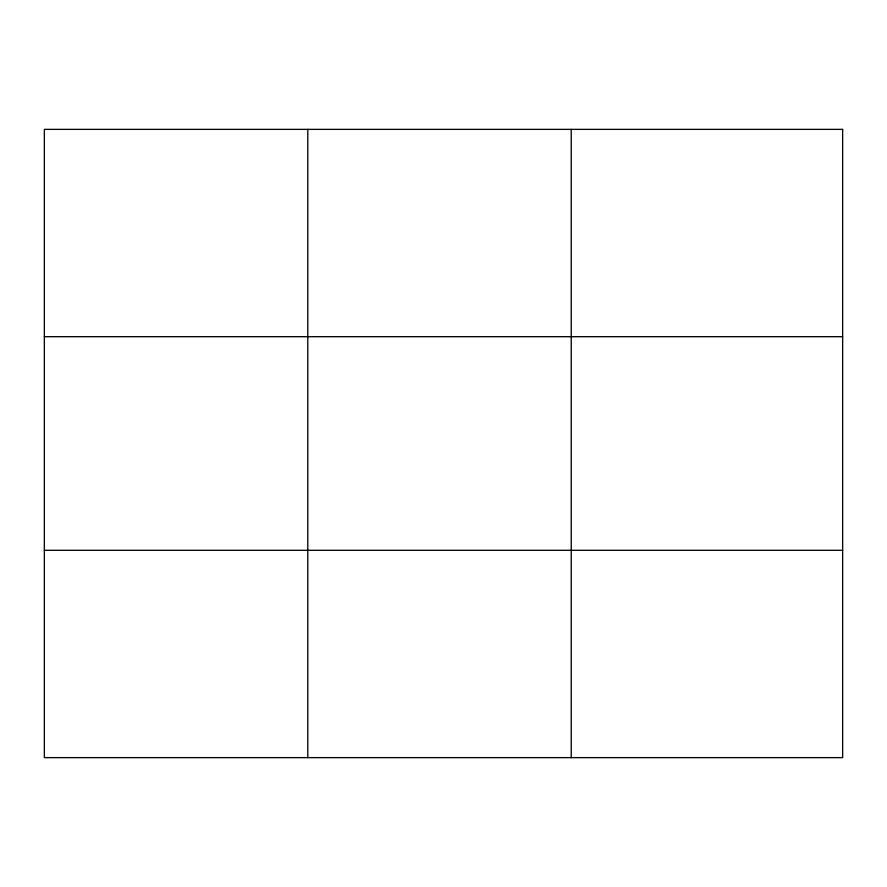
<?xml version="1.0" encoding="UTF-8"?>
<svg xmlns="http://www.w3.org/2000/svg" width="887" height="887" viewBox="0 0 887 887"><rect width="100%" height="100%" fill="white"/><g stroke="black" fill="none" stroke-linecap="round" stroke-linejoin="round"><path stroke-width="1.33" d="M307.789 757.631L307.789 129.369M571.228 757.631L571.228 129.369M44.35 336.694L842.65 336.694M44.35 550.306L842.65 550.306M842.65 129.369L842.65 757.631L44.35 757.631L44.35 129.369L842.65 129.369"/></g></svg>
